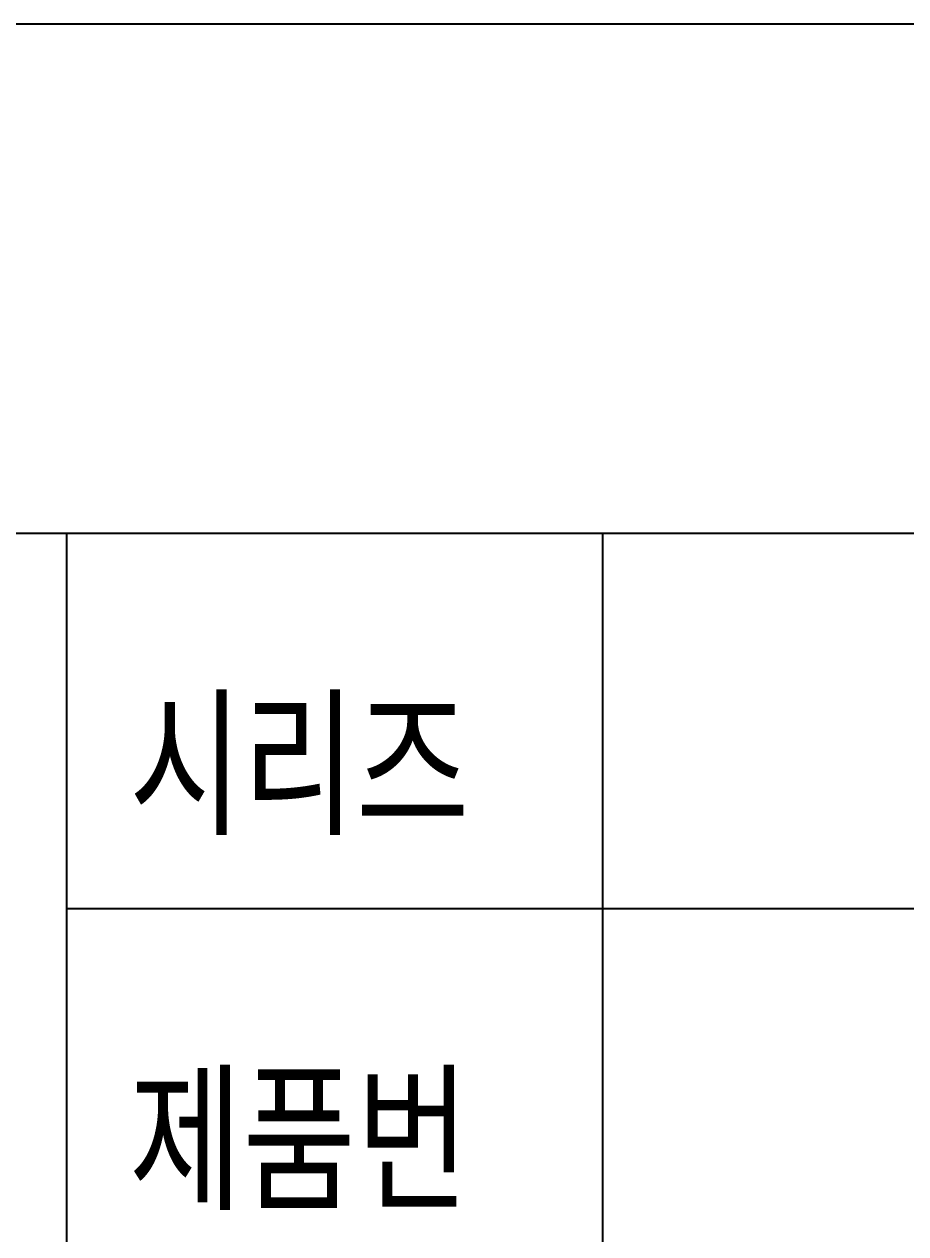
# Model space of a CAD drawing. Extents: x -4603 to -4009, y -5642 to -5222.
# Drawn here: x -4105.75 to -4072.86, y -5267.2 to -5222.05 of the extents above; entities that cross this region are included whole.
import ezdxf

# ---------------------------------------------------------------- set-up
doc = ezdxf.new("R2010")
doc.units = 0
doc.header["$LTSCALE"] = 7
doc.layers.get('0').update_dxf_attribs({"color": 2, "linetype": 'CONTINUOUS'})
doc.layers.add('D', color=2, linetype='CONTINUOUS')
doc.layers.add('TXT', color=4, linetype='CONTINUOUS')
doc.styles.add('GHS', font='ROMANS.shx', dxfattribs={"bigfont": 'GHS.shx'})

msp = doc.modelspace()

# ---------------------------------------------------------------- linework, layer by layer
at = {"color": 7}
for p, q in [((-4104.17648, -5241.05463), (-4104.17648, -5297.05463)), ((-4084.17648, -5241.05463), (-4084.17648, -5283.05463)), ((-4104.17648, -5255.05463), (-4023.17648, -5255.05463))]:
    msp.add_line(p, q, dxfattribs=at)
at = {"linetype": 'Continuous'}
msp.add_lwpolyline([(-4603.17648, -5642.05463), (-4009.17648, -5642.05463), (-4009.17648, -5222.05463), (-4603.17648, -5222.05463)], close=True, dxfattribs=at)
at = {"layer": 'TXT', "color": 4}
msp.add_line((-4577.17648, -5241.05463), (-4023.17648, -5241.05463), dxfattribs=at)

# ---------------------------------------------------------------- texts
at = {"layer": 'D', "style": 'GHS', "width": 0.8}
for s, p in [('시리즈', (-4101.83612, -5252.32524)), ('제품번', (-4101.83612, -5266.32524))]:
    msp.add_text(s, height=5, dxfattribs=at).set_placement(p)

doc.saveas('drawing.dxf')
